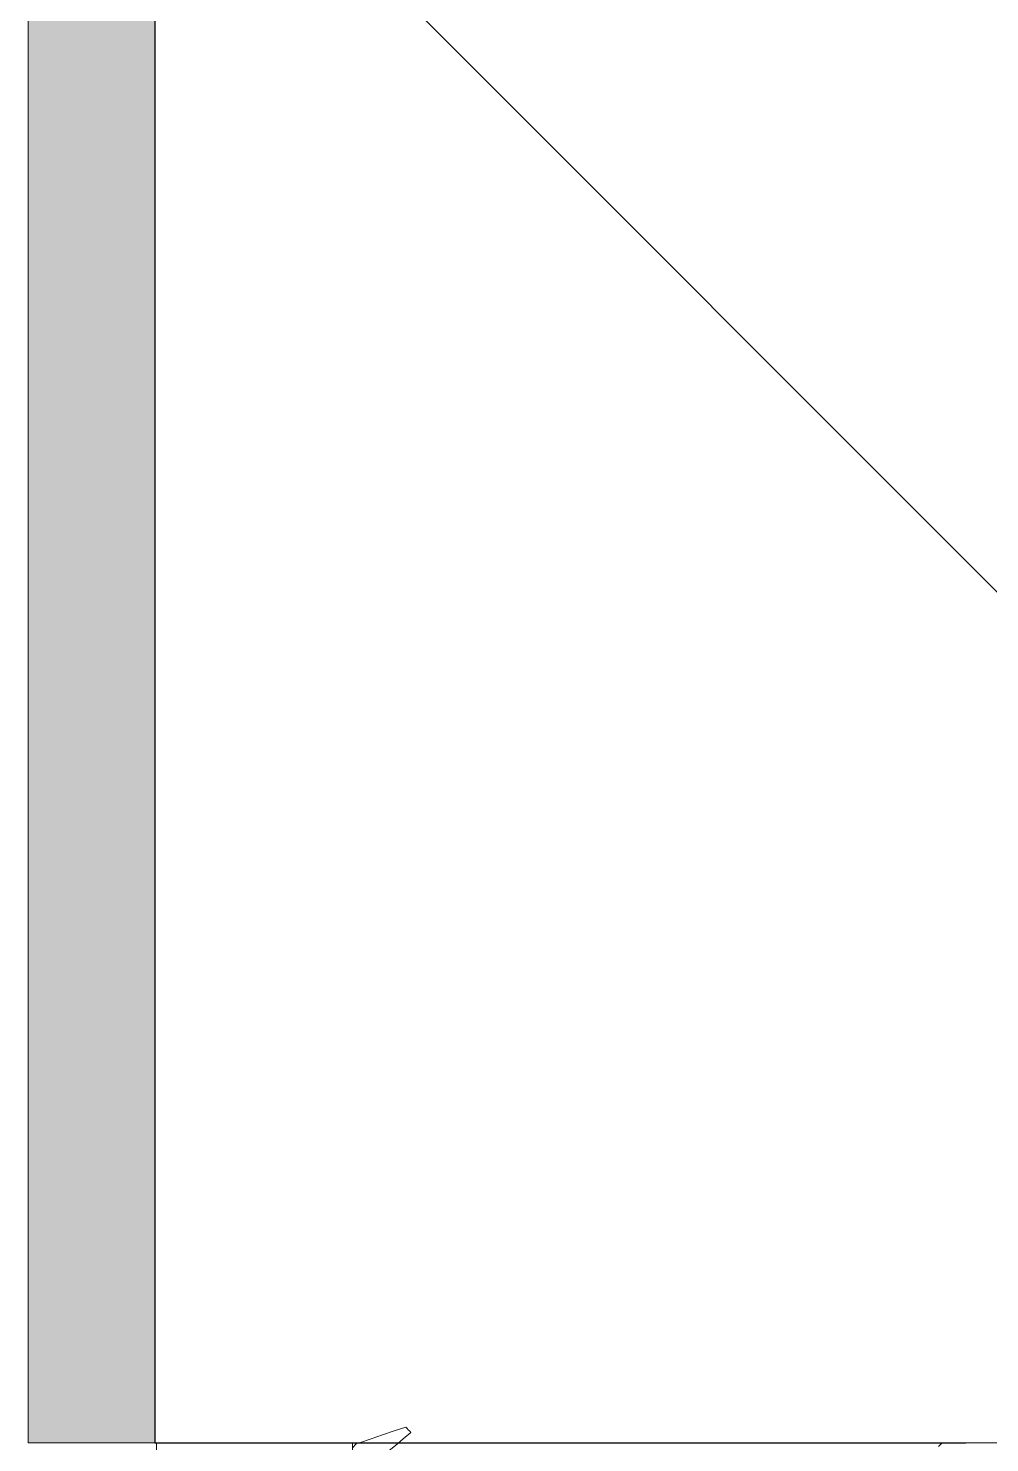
# Model space of a CAD drawing. Header units: millimetres. Extents: x 97 to 214665, y -4577 to 61202.
# Drawn here: x 189788.1 to 189864.1, y 19025 to 19136.7 of the extents above; entities that cross this region are included whole.
import ezdxf

# ---------------------------------------------------------------- set-up
doc = ezdxf.new("R2010")
doc.units = ezdxf.units.MM
for name, color, linetype, lineweight in [('A-GLAZ-CWMG-OTLN', 51, 'Continuous', 9), ('A-WALL-____-MCUT', 113, 'Continuous', 9), ('A-WALL-____-PATT', 111, 'Continuous', 9), ('G-XREF-____-OTLN', 8, 'Continuous', 9), ('S-COLS-____-MCUT', 52, 'Continuous', 9), ('S-COLS-____-OTLN', 52, 'Continuous', 9)]:
    doc.layers.add(name, color=color, linetype=linetype, lineweight=lineweight)

# ---------------------------------------------------------------- blocks, each defined once
blk = doc.blocks.new('BSC_Колонна _Прямоугольная - 400x400-V34-О_АИ_ПП_4_200_Целиком')
at = {"layer": 'S-COLS-____-OTLN', "lineweight": 5}
h = blk.add_hatch(dxfattribs=at)
h.set_pattern_fill('FP_70', color=256, style=0, pattern_type=2)
h.set_pattern_definition([(135, (-132500, -19225), (-142.56192, -142.56192), []), (135, (-132357.44, -19225), (-142.56192, -142.56192), [252.016, -50.403, 3.353, -47.05])])
h.paths.add_polyline_path([(76.2, -200), (200, -200), (200, 200), (-200, 200), (-199.87, -200), (75.59, -200)])
at = {"layer": 'S-COLS-____-MCUT', "color": 130, "lineweight": 25}
for p, q in [((-200, 200), (-200, -200)), ((-200, -200), (-135.86, -200))]:
    blk.add_line(p, q, dxfattribs=at)
blk = doc.blocks.new('Прямоугольный импост - 200_dwg-17677014-О_АИ_ПП_4_200_Целиком')
at = {"layer": 'G-XREF-____-OTLN', "color": 10, "lineweight": 5, "flags": 128}
for points in [[(227971.45, 196781.77), (227971.45, 196779.89), (227971.45, 196778.02), (227971.45, 196776.14), (227971.45, 196774.27)], [(227971.45, 196774.27), (227971.53, 196774.19), (227971.6, 196774.12), (227971.68, 196774.04), (227971.75, 196773.97)], [(227970.64, 196732.26), (227970.53, 196732.16), (227970.43, 196732.05), (227970.32, 196731.95), (227970.21, 196731.85)], [(227972.69, 196729.79), (227972.18, 196730.41), (227971.66, 196731.03), (227971.15, 196731.64), (227970.64, 196732.26)], [(227970.21, 196731.85), (227970.52, 196730.93), (227970.83, 196730.02), (227971.14, 196729.11), (227971.45, 196728.2)], [(227971.45, 196728.2), (227971.45, 196728.15), (227971.45, 196728.11), (227971.45, 196728.07), (227971.45, 196728.03)], [(227971.45, 196728.03), (227971.55, 196727.93), (227971.65, 196727.83), (227971.75, 196727.73), (227971.85, 196727.63)], [(227972.09, 196727.63), (227971.93, 196727.63), (227971.77, 196727.63), (227971.61, 196727.63), (227971.45, 196727.63)], [(227971.45, 196727.63), (227971.45, 196723.75), (227971.45, 196719.88), (227971.45, 196716), (227971.45, 196712.13)], [(227971.45, 196712.13), (227983.95, 196712.13), (227996.45, 196712.13), (228008.95, 196712.13), (228021.45, 196712.13)]]:
    blk.add_lwpolyline(points, dxfattribs=at)
blk = doc.blocks.new('Прямоугольный импост - 200_dwg-V118-О_АИ_ПП_4_200_Целиком')
at = {"layer": 'G-XREF-____-OTLN', "color": 10, "lineweight": 5, "flags": 128}
for points in [[(227971.45, 196781.77), (227971.45, 196779.89), (227971.45, 196778.02), (227971.45, 196776.14), (227971.45, 196774.27)], [(227971.45, 196774.27), (227971.53, 196774.19), (227971.6, 196774.12), (227971.68, 196774.04), (227971.75, 196773.97)], [(227970.64, 196732.26), (227970.53, 196732.16), (227970.43, 196732.05), (227970.32, 196731.95), (227970.21, 196731.85)], [(227972.69, 196729.79), (227972.18, 196730.41), (227971.66, 196731.03), (227971.15, 196731.64), (227970.64, 196732.26)], [(227970.21, 196731.85), (227970.52, 196730.93), (227970.83, 196730.02), (227971.14, 196729.11), (227971.45, 196728.2)], [(227971.45, 196728.2), (227971.45, 196728.15), (227971.45, 196728.11), (227971.45, 196728.07), (227971.45, 196728.03)], [(227971.45, 196728.03), (227971.55, 196727.93), (227971.65, 196727.83), (227971.75, 196727.73), (227971.85, 196727.63)], [(227972.09, 196727.63), (227971.93, 196727.63), (227971.77, 196727.63), (227971.61, 196727.63), (227971.45, 196727.63)], [(227971.45, 196727.63), (227971.45, 196723.75), (227971.45, 196719.88), (227971.45, 196716), (227971.45, 196712.13)], [(227971.45, 196712.13), (227983.95, 196712.13), (227996.45, 196712.13), (228008.95, 196712.13), (228021.45, 196712.13)]]:
    blk.add_lwpolyline(points, dxfattribs=at)
blk = doc.blocks.new('Прямоугольный импост - 42х50х200h-V136-О_АИ_ПП_4_200_Целиком')
for name in ['Прямоугольный импост - 200_dwg-17677014-О_АИ_ПП_4_200_Целиком', 'Прямоугольный импост - 200_dwg-V118-О_АИ_ПП_4_200_Целиком']:
    blk.add_blockref(name, (-227996.45, -196751.8))
blk = doc.blocks.new('0083_СОШ675_АР_R22_rvt-1-О_АИ_ПП_4_200_Целиком')
at = {"layer": 'A-GLAZ-CWMG-OTLN', "color": 90, "lineweight": 9, "rotation": 270}
blk.add_blockref('Прямоугольный импост - 42х50х200h-V136-О_АИ_ПП_4_200_Целиком', (132339.8, 19000), dxfattribs=at)
at = {"layer": 'S-COLS-____-OTLN', "color": 90, "lineweight": 9}
blk.add_blockref('BSC_Колонна _Прямоугольная - 400x400-V34-О_АИ_ПП_4_200_Целиком', (132500, 19225), dxfattribs=at)

msp = doc.modelspace()

# ---------------------------------------------------------------- hatches: boundary and pattern name
at = {"layer": 'A-WALL-____-PATT'}
for points in [[(189798.114412, 19030), (189798.114412, 19424.999414), (189788.114412, 19424.999414), (189788.114412, 19030)], [(189798.114412, 19025), (189798.114412, 19030), (189788.114412, 19030), (189788.114412, 19025)]]:
    msp.add_hatch(color=7, dxfattribs=at).paths.add_polyline_path(points)

# ---------------------------------------------------------------- linework, layer by layer
at = {"layer": 'A-WALL-____-MCUT', "color": 7}
for p, q in [((189788.114412, 19424.999414), (189788.114412, 19025)), ((189788.114412, 19025), (189798.114412, 19025))]:
    msp.add_line(p, q, dxfattribs=at)

# ---------------------------------------------------------------- block references
at = {"color": 250, "lineweight": 5}
msp.add_blockref('0083_СОШ675_АР_R22_rvt-1-О_АИ_ПП_4_200_Целиком', (57498.114412, 0), dxfattribs=at)

doc.saveas('drawing.dxf')
